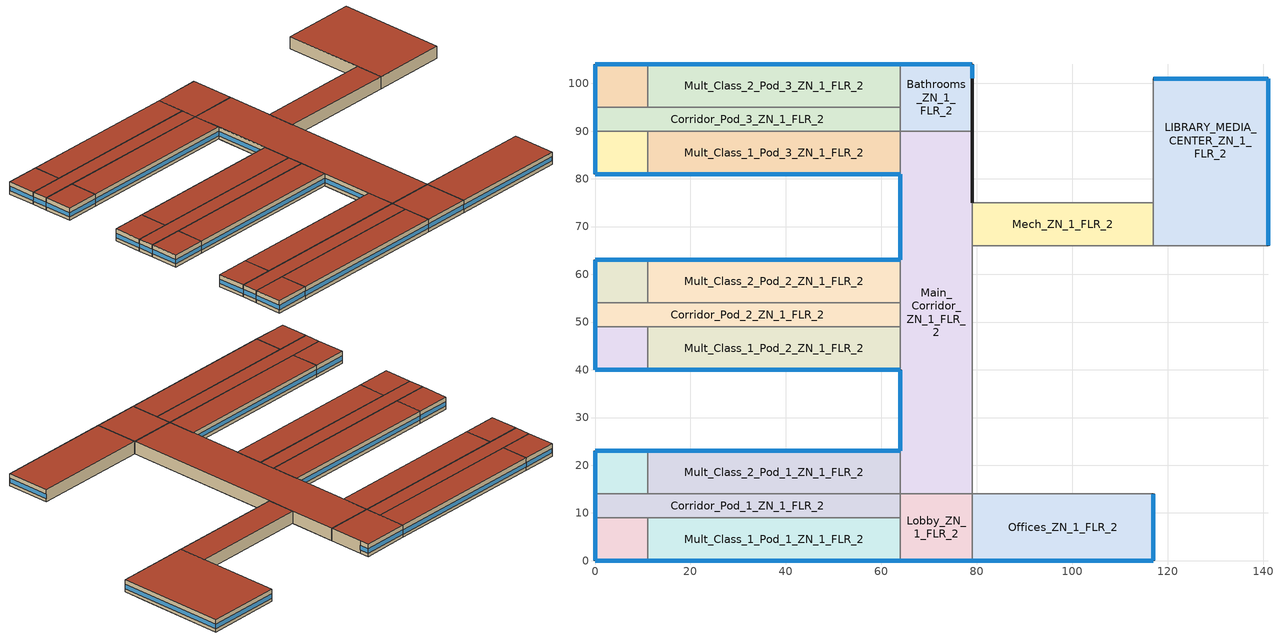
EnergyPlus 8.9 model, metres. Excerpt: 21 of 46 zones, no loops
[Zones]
Bathrooms_ZN_1_FLR_2
 floor to Bathrooms_ZN_1_FLR_1 (INT-FLOOR-TOPSIDE): 64,104 79,104 79,90 64,90 z4
 wall outside (Steel Frame Non-res Ext Wall): 79,90 79,101 79,104 64,104 z4:8
 wall to Main_Corridor_ZN_1_FLR_2 (int-walls): 64,90 79,90 z4:8
 wall to Mult_Class_2_Pod_3_ZN_1_FLR_2 (int-walls): 64,104 64,95 z4:8
 wall to Corridor_Pod_3_ZN_1_FLR_2 (int-walls): 64,95 64,90 z4:8
 window (Window Non-res Fixed): 79,101.05 79,103.95 z5.1:6.55; 78.95,104 64.05,104 z5.1:6.51
 roof outside (IEAD Non-res Roof): 64,90 79,90 79,104 64,104 z8
Corner_Class_1_Pod_1_ZN_1_FLR_2
 floor to Corner_Class_1_Pod_1_ZN_1_FLR_1 (INT-FLOOR-TOPSIDE): 0,9 11,9 11,0 0,0 z4
 wall outside (Steel Frame Non-res Ext Wall): 0,9 0,0 11,0 z4:8
 wall to Mult_Class_1_Pod_1_ZN_1_FLR_2 (int-walls): 11,0 11,9 z4:8
 wall to Corridor_Pod_1_ZN_1_FLR_2 (int-walls): 11,9 0,9 z4:8
 window (Window Non-res Fixed): 0.05,0 10.95,0 z5.1:6.51; 0,8.95 0,0.05 z5.1:6.52
 roof outside (IEAD Non-res Roof): 0,0 11,0 11,9 0,9 z8
Corner_Class_1_Pod_2_ZN_1_FLR_2
 floor to Corner_Class_1_Pod_2_ZN_1_FLR_1 (INT-FLOOR-TOPSIDE): 0,49 11,49 11,40 0,40 z4
 wall outside (Steel Frame Non-res Ext Wall): 0,49 0,40 11,40 z4:8
 wall to Mult_Class_1_Pod_2_ZN_1_FLR_2 (int-walls): 11,40 11,49 z4:8
 wall to Corridor_Pod_2_ZN_1_FLR_2 (int-walls): 11,49 0,49 z4:8
 window (Window Non-res Fixed): 0.05,40 10.95,40 z5.1:6.51; 0,48.95 0,40.05 z5.1:6.52
 roof outside (IEAD Non-res Roof): 0,40 11,40 11,49 0,49 z8
Corner_Class_1_Pod_3_ZN_1_FLR_2
 floor to Corner_Class_1_Pod_3_ZN_1_FLR_1 (INT-FLOOR-TOPSIDE): 0,90 11,90 11,81 0,81 z4
 wall outside (Steel Frame Non-res Ext Wall): 0,90 0,81 11,81 z4:8
 wall to Mult_Class_1_Pod_3_ZN_1_FLR_2 (int-walls): 11,81 11,90 z4:8
 wall to Corridor_Pod_3_ZN_1_FLR_2 (int-walls): 11,90 0,90 z4:8
 window (Window Non-res Fixed): 0.05,81 10.95,81 z5.1:6.51; 0,89.95 0,81.05 z5.1:6.52
 roof outside (IEAD Non-res Roof): 0,81 11,81 11,90 0,90 z8
Corner_Class_2_Pod_1_ZN_1_FLR_2
 floor to Corner_Class_2_Pod_1_ZN_1_FLR_1 (INT-FLOOR-TOPSIDE): 0,23 11,23 11,14 0,14 z4
 wall outside (Steel Frame Non-res Ext Wall): 11,23 0,23 0,14 z4:8
 wall to Corridor_Pod_1_ZN_1_FLR_2 (int-walls): 0,14 11,14 z4:8
 wall to Mult_Class_2_Pod_1_ZN_1_FLR_2 (int-walls): 11,14 11,23 z4:8
 window (Window Non-res Fixed): 10.95,23 0.05,23 z5.1:6.51; 0,22.95 0,14.05 z5.1:6.52
 roof outside (IEAD Non-res Roof): 0,14 11,14 11,23 0,23 z8
Corner_Class_2_Pod_2_ZN_1_FLR_2
 floor to Corner_Class_2_Pod_2_ZN_1_FLR_1 (INT-FLOOR-TOPSIDE): 0,63 11,63 11,54 0,54 z4
 wall outside (Steel Frame Non-res Ext Wall): 11,63 0,63 0,54 z4:8
 wall to Corridor_Pod_2_ZN_1_FLR_2 (int-walls): 0,54 11,54 z4:8
 wall to Mult_Class_2_Pod_2_ZN_1_FLR_2 (int-walls): 11,54 11,63 z4:8
 window (Window Non-res Fixed): 10.95,63 0.05,63 z5.1:6.51; 0,62.95 0,54.05 z5.1:6.52
 roof outside (IEAD Non-res Roof): 0,54 11,54 11,63 0,63 z8
Corner_Class_2_Pod_3_ZN_1_FLR_2
 floor to Corner_Class_2_Pod_3_ZN_1_FLR_1 (INT-FLOOR-TOPSIDE): 0,104 11,104 11,95 0,95 z4
 wall outside (Steel Frame Non-res Ext Wall): 11,104 0,104 0,95 z4:8
 wall to Corridor_Pod_3_ZN_1_FLR_2 (int-walls): 0,95 11,95 z4:8
 wall to Mult_Class_2_Pod_3_ZN_1_FLR_2 (int-walls): 11,95 11,104 z4:8
 window (Window Non-res Fixed): 10.95,104 0.05,104 z5.1:6.51; 0,103.95 0,95.05 z5.1:6.52
 roof outside (IEAD Non-res Roof): 0,95 11,95 11,104 0,104 z8
Corridor_Pod_1_ZN_1_FLR_2
 floor to Corridor_Pod_1_ZN_1_FLR_1 (INT-FLOOR-TOPSIDE): 0,14 64,14 64,9 0,9 z4
 wall outside (Steel Frame Non-res Ext Wall): 0,14 0,9 z4:8
 wall to Mult_Class_1_Pod_1_ZN_1_FLR_2 (int-walls): 11,9 64,9 z4:8
 wall to Lobby_ZN_1_FLR_2 (int-walls): 64,9 64,14 z4:8
 wall to Mult_Class_2_Pod_1_ZN_1_FLR_2 (int-walls): 64,14 11,14 z4:8
 window (Window Non-res Fixed): 0,13.95 0,9.05 z5.1:6.53
 roof outside (IEAD Non-res Roof): 0,9 64,9 64,14 0,14 z8
Corridor_Pod_2_ZN_1_FLR_2
 floor to Corridor_Pod_2_ZN_1_FLR_1 (INT-FLOOR-TOPSIDE): 0,54 64,54 64,49 0,49 z4
 wall outside (Steel Frame Non-res Ext Wall): 0,54 0,49 z4:8
 wall to Mult_Class_1_Pod_2_ZN_1_FLR_2 (int-walls): 11,49 64,49 z4:8
 wall to Main_Corridor_ZN_1_FLR_2 (int-walls): 64,49 64,54 z4:8
 wall to Mult_Class_2_Pod_2_ZN_1_FLR_2 (int-walls): 64,54 11,54 z4:8
 window (Window Non-res Fixed): 0,53.95 0,49.05 z5.1:6.53
 roof outside (IEAD Non-res Roof): 0,49 64,49 64,54 0,54 z8
Corridor_Pod_3_ZN_1_FLR_2
 floor to Corridor_Pod_3_ZN_1_FLR_1 (INT-FLOOR-TOPSIDE): 0,95 64,95 64,90 0,90 z4
 wall outside (Steel Frame Non-res Ext Wall): 0,95 0,90 z4:8
 wall to Mult_Class_1_Pod_3_ZN_1_FLR_2 (int-walls): 11,90 64,90 z4:8
 wall to Mult_Class_2_Pod_3_ZN_1_FLR_2 (int-walls): 64,95 11,95 z4:8
 window (Window Non-res Fixed): 0,94.95 0,90.05 z5.1:6.53
 roof outside (IEAD Non-res Roof): 0,90 64,90 64,95 0,95 z8
LIBRARY_MEDIA_CENTER_ZN_1_FLR_2
 floor to Kitchen_ZN_1_FLR_1 (INT-FLOOR-TOPSIDE): 117,75 141,75 141,66 117,66 z4
 floor to Cafeteria_ZN_1_FLR_1 (INT-FLOOR-TOPSIDE): 117,101 141,101 141,75 117,75 z4
 wall outside (Steel Frame Non-res Ext Wall): 141,66 141,101 117,101 z4:8
 wall to Aux_Gym_ZN_1_FLR_1 (int-walls): 117,66 141,66 z4:8
 wall to Mech_ZN_1_FLR_2 (int-walls): 117,75 117,66 z4:8
 wall to Auditorium_ZN_1_FLR_1 (int-walls): 117,101 117,75 z4:8
 window (Window Non-res Fixed): 141,66.05 141,100.95 z5.1:6.52; 140.95,101 117.05,101 z5.1:6.51
 roof outside (IEAD Non-res Roof): 117,66 141,66 141,101 117,101 z8
Lobby_ZN_1_FLR_2
 floor to Lobby_ZN_1_FLR_1 (INT-FLOOR-TOPSIDE): 64,14 79,14 79,0 64,0 z4
 wall outside (Steel Frame Non-res Ext Wall): 64,0 79,0 z4:8
 wall to Offices_ZN_1_FLR_2 (int-walls): 79,0 79,14 z4:8
 wall to Main_Corridor_ZN_1_FLR_2 (int-walls): 79,14 64,14 z4:8
 wall to Mult_Class_1_Pod_1_ZN_1_FLR_2 (int-walls): 64,9 64,0 z4:8
 window (Window Non-res Fixed): 64.05,0 78.95,0 z5.1:6.51
 roof outside (IEAD Non-res Roof): 64,0 79,0 79,14 64,14 z8
Main_Corridor_ZN_1_FLR_2
 floor to Main_Corridor_ZN_1_FLR_1 (INT-FLOOR-TOPSIDE): 64,90 79,90 79,14 64,14 z4
 wall outside (Steel Frame Non-res Ext Wall): 64,40 64,23 / 79,75 79,90 / 64,81 64,63 z4:8
 wall to Mult_Class_1_Pod_2_ZN_1_FLR_2 (int-walls): 64,49 64,40 z4:8
 wall to Mult_Class_2_Pod_1_ZN_1_FLR_2 (int-walls): 64,23 64,14 z4:8
 wall to Gym_ZN_1_FLR_1 (int-walls): 79,14 79,66 z4:8
 wall to Mech_ZN_1_FLR_2 (int-walls): 79,66 79,75 z4:8
 wall to Mult_Class_1_Pod_3_ZN_1_FLR_2 (int-walls): 64,90 64,81 z4:8
 wall to Mult_Class_2_Pod_2_ZN_1_FLR_2 (int-walls): 64,63 64,54 z4:8
 window (Window Non-res Fixed): 64,39.95 64,23.05 / 64,80.95 64,63.05 z5.1:6.51
 roof outside (IEAD Non-res Roof): 64,14 79,14 79,90 64,90 z8
Mech_ZN_1_FLR_2
 floor to Mech_ZN_1_FLR_1 (INT-FLOOR-TOPSIDE): 79,75 117,75 117,66 79,66 z4
 wall to Gym_ZN_1_FLR_1 (int-walls): 79,66 117,66 z4:8
 wall to Auditorium_ZN_1_FLR_1 (int-walls): 117,75 79,75 z4:8
 roof outside (IEAD Non-res Roof): 79,66 117,66 117,75 79,75 z8
Mult_Class_1_Pod_1_ZN_1_FLR_2
 floor to Mult_Class_1_Pod_1_ZN_1_FLR_1 (INT-FLOOR-TOPSIDE): 11,9 64,9 64,0 11,0 z4
 wall outside (Steel Frame Non-res Ext Wall): 11,0 64,0 z4:8
 window (Window Non-res Fixed): 11.05,0 63.95,0 z5.1:6.5
 roof outside (IEAD Non-res Roof): 11,0 64,0 64,9 11,9 z8
Mult_Class_1_Pod_2_ZN_1_FLR_2
 floor to Mult_Class_1_Pod_2_ZN_1_FLR_1 (INT-FLOOR-TOPSIDE): 11,49 64,49 64,40 11,40 z4
 wall outside (Steel Frame Non-res Ext Wall): 11,40 64,40 z4:8
 window (Window Non-res Fixed): 11.05,40 63.95,40 z5.1:6.5
 roof outside (IEAD Non-res Roof): 11,40 64,40 64,49 11,49 z8
Mult_Class_1_Pod_3_ZN_1_FLR_2
 floor to Mult_Class_1_Pod_3_ZN_1_FLR_1 (INT-FLOOR-TOPSIDE): 11,90 64,90 64,81 11,81 z4
 wall outside (Steel Frame Non-res Ext Wall): 11,81 64,81 z4:8
 window (Window Non-res Fixed): 11.05,81 63.95,81 z5.1:6.5
 roof outside (IEAD Non-res Roof): 11,81 64,81 64,90 11,90 z8
Mult_Class_2_Pod_1_ZN_1_FLR_2
 floor to Mult_Class_2_Pod_1_ZN_1_FLR_1 (INT-FLOOR-TOPSIDE): 11,23 64,23 64,14 11,14 z4
 wall outside (Steel Frame Non-res Ext Wall): 64,23 11,23 z4:8
 window (Window Non-res Fixed): 63.95,23 11.05,23 z5.1:6.5
 roof outside (IEAD Non-res Roof): 11,14 64,14 64,23 11,23 z8
Mult_Class_2_Pod_2_ZN_1_FLR_2
 floor to Mult_Class_2_Pod_2_ZN_1_FLR_1 (INT-FLOOR-TOPSIDE): 11,63 64,63 64,54 11,54 z4
 wall outside (Steel Frame Non-res Ext Wall): 64,63 11,63 z4:8
 window (Window Non-res Fixed): 63.95,63 11.05,63 z5.1:6.5
 roof outside (IEAD Non-res Roof): 11,54 64,54 64,63 11,63 z8
Mult_Class_2_Pod_3_ZN_1_FLR_2
 floor to Mult_Class_2_Pod_3_ZN_1_FLR_1 (INT-FLOOR-TOPSIDE): 11,104 64,104 64,95 11,95 z4
 wall outside (Steel Frame Non-res Ext Wall): 64,104 11,104 z4:8
 window (Window Non-res Fixed): 63.95,104 11.05,104 z5.1:6.5
 roof outside (IEAD Non-res Roof): 11,95 64,95 64,104 11,104 z8
Offices_ZN_1_FLR_2
 floor to Offices_ZN_1_FLR_1 (INT-FLOOR-TOPSIDE): 79,14 117,14 117,0 79,0 z4
 wall outside (Steel Frame Non-res Ext Wall): 79,0 117,0 117,14 z4:8
 wall to Gym_ZN_1_FLR_1 (int-walls): 117,14 79,14 z4:8
 window (Window Non-res Fixed): 79.05,0 116.95,0 z5.1:6.5; 117,0.05 117,13.95 z5.1:6.51
 roof outside (IEAD Non-res Roof): 79,0 117,0 117,14 79,14 z8
[Building]
Ref Bldg Secondary School New2004_v1.3_5.0: North Axis {deg}=0; Terrain=City; Loads Convergence Tolerance Value=0.04; Temperature Convergence Tolerance Value {deltaC}=0.2; Solar Distribution=FullInteriorAndExterior; Maximum Number of Warmup Days=25; Minimum Number of Warmup Days=6
[Site:Location]
USA IL-CHICAGO-OHARE: Latitude {deg}=41.77; Longitude {deg}=-87.75; Time Zone {hr}=-6; Elevation {m}=190
[SizingPeriod:DesignDay] Day of Month=21; Humidity Condition Type=Wetbulb; Barometric Pressure {Pa}=99063; Rain Indicator=No; Snow Indicator=No; Daylight Saving Time Indicator=No; Solar Model Indicator=ASHRAEClearSky
Name | Month | Day Type | Maximum Dry-Bulb Temperature {C} | Daily Dry-Bulb Temperature Range {deltaC} | Wetbulb or DewPoint at Maximum Dry-Bulb {C} | Wind Speed {m/s} | Wind Direction {deg} | Sky Clearness
CHICAGO Ann Htg 99.6% Condns DB | 1 | WinterDesignDay | -20.6 | 0 | -20.6 | 4.9 | 270 | 0
CHICAGO Ann Clg .4% Condns WB=>MDB | 7 | SummerDesignDay | 31.2 | 10.7 | 25.5 | 5.3 | 230 | 1
[Site:WaterMainsTemperature]
Calculation Method=CORRELATION; Annual Average Outdoor Air Temperature {C}=9.69; Maximum Difference In Monthly Average Outdoor Air Temperatures {deltaC}=28.1
[Site:GroundTemperature:BuildingSurface]
19.527, 19.502, 19.536, 19.598, 20.002, 21.64, 22.225, 22.375, 21.449, 20.121, 19.802, 19.633
[Construction]
Steel Frame Non-res Ext Wall: Wood Siding, Steel Frame NonRes Wall Insulation, 1/2IN Gypsum
IEAD Non-res Roof: Roof Membrane, IEAD NonRes Roof Insulation, Metal Decking
int-walls: 1/2IN Gypsum, 1/2IN Gypsum
INT-FLOOR-TOPSIDE: MAT-CC05 4 HW CONCRETE, CP02 CARPET PAD
Window Non-res Fixed: NonRes Fixed Assembly Window
InteriorFurnishings: Std Wood 6inch
[Material] Thermal Absorptance=0.9
Name | Roughness | Thickness {m} | Conductivity {W/m-K} | Density {kg/m3} | Specific Heat {J/kg-K} | Solar Absorptance | Visible Absorptance
Steel Frame NonRes Wall Insulation | MediumRough | 0.0870565 | 0.049 | 265 | 836.8 | 0.7 | 0.7
IEAD NonRes Roof Insulation | MediumRough | 0.127339 | 0.049 | 265 | 836.8 | 0.7 | 0.7
Std Wood 6inch | MediumSmooth | 0.15 | 0.12 | 540 | 1210 | 0.7 | 0.7
Wood Siding | MediumSmooth | 0.01 | 0.11 | 544.62 | 1210 | 0.78 | 0.78
1/2IN Gypsum | Smooth | 0.0127 | 0.16 | 784.9 | 830 | 0.92 | 0.92
Roof Membrane | VeryRough | 0.0095 | 0.16 | 1121.29 | 1460 | 0.7 | 0.7
Metal Decking | MediumSmooth | 0.0015 | 45.006 | 7680 | 418.4 | 0.7 | 0.3
MAT-CC05 4 HW CONCRETE | Rough | 0.1016 | 1.311 | 2240 | 836.8 | 0.7 | 0.7
[WindowMaterial:SimpleGlazingSystem]
NonRes Fixed Assembly Window: U-Factor {W/m2-K}=3.23646; Solar Heat Gain Coefficient=0.39
[Material:NoMass]
CP02 CARPET PAD: Roughness=VeryRough; Thermal Resistance {m2-K/W}=0.2165; Thermal Absorptance=0.9; Solar Absorptance=0.7; Visible Absorptance=0.8
[Zone] Type=1; Multiplier=1; Floor Area {m2}=autocalculate; Part of Total Floor Area=Yes
Bathrooms_ZN_1_FLR_2; Corner_Class_1_Pod_1_ZN_1_FLR_2; Corner_Class_1_Pod_2_ZN_1_FLR_2; Corner_Class_1_Pod_3_ZN_1_FLR_2; Corner_Class_2_Pod_1_ZN_1_FLR_2; Corner_Class_2_Pod_2_ZN_1_FLR_2; Corner_Class_2_Pod_3_ZN_1_FLR_2; Corridor_Pod_1_ZN_1_FLR_2; Corridor_Pod_2_ZN_1_FLR_2; Corridor_Pod_3_ZN_1_FLR_2; LIBRARY_MEDIA_CENTER_ZN_1_FLR_2; Lobby_ZN_1_FLR_2; Main_Corridor_ZN_1_FLR_2; Mech_ZN_1_FLR_2; Mult_Class_1_Pod_1_ZN_1_FLR_2; Mult_Class_1_Pod_2_ZN_1_FLR_2; Mult_Class_1_Pod_3_ZN_1_FLR_2; Mult_Class_2_Pod_1_ZN_1_FLR_2; Mult_Class_2_Pod_2_ZN_1_FLR_2; Mult_Class_2_Pod_3_ZN_1_FLR_2; Offices_ZN_1_FLR_2
[People] Number of People Calculation Method=Area/Person; Fraction Radiant=0.3; Sensible Heat Fraction=AUTOCALCULATE; Activity Level Schedule=ACTIVITY_SCH; Enable ASHRAE 55 Comfort Warnings=No; Mean Radiant Temperature Calculation Type=ZoneAveraged; Work Efficiency Schedule=WORK_EFF_SCH; Clothing Insulation Calculation Method=ClothingInsulationSchedule; Clothing Insulation Schedule=CLOTHING_SCH; Air Velocity Schedule=AIR_VELO_SCH; Thermal Comfort Model 1 Type=FANGER
Name | Zone or ZoneList | Number of People Schedule | Zone Floor Area per Person {m2/person}
Bathrooms_ZN_1_FLR_2 People | Bathrooms_ZN_1_FLR_2 | BLDG_OCC_SCH | 10
Corner_Class_1_Pod_1_ZN_1_FLR_2 People | Corner_Class_1_Pod_1_ZN_1_FLR_2 | BLDG_OCC_SCH | 4
Corner_Class_1_Pod_2_ZN_1_FLR_2 People | Corner_Class_1_Pod_2_ZN_1_FLR_2 | BLDG_OCC_SCH | 4
Corner_Class_1_Pod_3_ZN_1_FLR_2 People | Corner_Class_1_Pod_3_ZN_1_FLR_2 | BLDG_OCC_SCH | 4
Corner_Class_2_Pod_1_ZN_1_FLR_2 People | Corner_Class_2_Pod_1_ZN_1_FLR_2 | BLDG_OCC_SCH | 4
Corner_Class_2_Pod_2_ZN_1_FLR_2 People | Corner_Class_2_Pod_2_ZN_1_FLR_2 | BLDG_OCC_SCH | 4
Corner_Class_2_Pod_3_ZN_1_FLR_2 People | Corner_Class_2_Pod_3_ZN_1_FLR_2 | BLDG_OCC_SCH | 4
Corridor_Pod_1_ZN_1_FLR_2 People | Corridor_Pod_1_ZN_1_FLR_2 | BLDG_OCC_SCH | 10
Corridor_Pod_2_ZN_1_FLR_2 People | Corridor_Pod_2_ZN_1_FLR_2 | BLDG_OCC_SCH | 10
Corridor_Pod_3_ZN_1_FLR_2 People | Corridor_Pod_3_ZN_1_FLR_2 | BLDG_OCC_SCH | 10
LIBRARY_MEDIA_CENTER_ZN_1_FLR_2 People | LIBRARY_MEDIA_CENTER_ZN_1_FLR_2 | BLDG_OCC_SCH | 4.35
Mech_ZN_1_FLR_2 People | Mech_ZN_1_FLR_2 | BLDG_OCC_SCH | 100
Mult_Class_1_Pod_1_ZN_1_FLR_2 People | Mult_Class_1_Pod_1_ZN_1_FLR_2 | BLDG_OCC_SCH | 4
Mult_Class_1_Pod_2_ZN_1_FLR_2 People | Mult_Class_1_Pod_2_ZN_1_FLR_2 | BLDG_OCC_SCH | 4
Mult_Class_1_Pod_3_ZN_1_FLR_2 People | Mult_Class_1_Pod_3_ZN_1_FLR_2 | BLDG_OCC_SCH_Extend | 4
Mult_Class_2_Pod_1_ZN_1_FLR_2 People | Mult_Class_2_Pod_1_ZN_1_FLR_2 | BLDG_OCC_SCH | 4
Mult_Class_2_Pod_2_ZN_1_FLR_2 People | Mult_Class_2_Pod_2_ZN_1_FLR_2 | BLDG_OCC_SCH | 4
Mult_Class_2_Pod_3_ZN_1_FLR_2 People | Mult_Class_2_Pod_3_ZN_1_FLR_2 | BLDG_OCC_SCH_Extend | 4
Offices_ZN_1_FLR_2 People | Offices_ZN_1_FLR_2 | BLDG_OCC_SCH_Offices | 20
[Lights] Schedule=BLDG_LIGHT_SCH; Design Level Calculation Method=Watts/Area; Return Air Fraction=0; Fraction Radiant=0.37; Fraction Visible=0.2; Fraction Replaceable=1; Return Air Fraction Calculated from Plenum Temperature=No
Name | Zone or ZoneList | Watts per Zone Floor Area {W/m2}
Bathrooms_ZN_1_FLR_2_Lights | Bathrooms_ZN_1_FLR_2 | 9.68
Corner_Class_1_Pod_1_ZN_1_FLR_2_Lights | Corner_Class_1_Pod_1_ZN_1_FLR_2 | 15.06
Corner_Class_1_Pod_2_ZN_1_FLR_2_Lights | Corner_Class_1_Pod_2_ZN_1_FLR_2 | 15.06
Corner_Class_1_Pod_3_ZN_1_FLR_2_Lights | Corner_Class_1_Pod_3_ZN_1_FLR_2 | 15.06
Corner_Class_2_Pod_1_ZN_1_FLR_2_Lights | Corner_Class_2_Pod_1_ZN_1_FLR_2 | 15.06
Corner_Class_2_Pod_2_ZN_1_FLR_2_Lights | Corner_Class_2_Pod_2_ZN_1_FLR_2 | 15.06
Corner_Class_2_Pod_3_ZN_1_FLR_2_Lights | Corner_Class_2_Pod_3_ZN_1_FLR_2 | 15.06
Corridor_Pod_1_ZN_1_FLR_2_Lights | Corridor_Pod_1_ZN_1_FLR_2 | 5.38
Corridor_Pod_2_ZN_1_FLR_2_Lights | Corridor_Pod_2_ZN_1_FLR_2 | 5.38
Corridor_Pod_3_ZN_1_FLR_2_Lights | Corridor_Pod_3_ZN_1_FLR_2 | 5.38
LIBRARY_MEDIA_CENTER_ZN_1_FLR_2_Lights | LIBRARY_MEDIA_CENTER_ZN_1_FLR_2 | 13.99
Lobby_ZN_1_FLR_2_Lights | Lobby_ZN_1_FLR_2 | 13.99
Main_Corridor_ZN_1_FLR_2_Lights | Main_Corridor_ZN_1_FLR_2 | 5.38
Mech_ZN_1_FLR_2_Lights | Mech_ZN_1_FLR_2 | 16.14
Mult_Class_1_Pod_1_ZN_1_FLR_2_Lights | Mult_Class_1_Pod_1_ZN_1_FLR_2 | 15.06
Mult_Class_1_Pod_2_ZN_1_FLR_2_Lights | Mult_Class_1_Pod_2_ZN_1_FLR_2 | 15.06
Mult_Class_1_Pod_3_ZN_1_FLR_2_Lights | Mult_Class_1_Pod_3_ZN_1_FLR_2 | 15.06
Mult_Class_2_Pod_1_ZN_1_FLR_2_Lights | Mult_Class_2_Pod_1_ZN_1_FLR_2 | 15.06
Mult_Class_2_Pod_2_ZN_1_FLR_2_Lights | Mult_Class_2_Pod_2_ZN_1_FLR_2 | 15.06
Mult_Class_2_Pod_3_ZN_1_FLR_2_Lights | Mult_Class_2_Pod_3_ZN_1_FLR_2 | 15.06
Offices_ZN_1_FLR_2_Lights | Offices_ZN_1_FLR_2 | 11.84
[ElectricEquipment] Schedule=BLDG_EQUIP_SCH; Design Level Calculation Method=Watts/Area; Fraction Latent=0; Fraction Radiant=0.5; Fraction Lost=0
Name | Zone or ZoneList | Watts per Zone Floor Area {W/m2}
Bathrooms_ZN_1_FLR_2_PlugMisc_Equip | Bathrooms_ZN_1_FLR_2 | 4
Corner_Class_1_Pod_1_ZN_1_FLR_2_PlugMisc_Equip | Corner_Class_1_Pod_1_ZN_1_FLR_2 | 10
Corner_Class_1_Pod_2_ZN_1_FLR_2_PlugMisc_Equip | Corner_Class_1_Pod_2_ZN_1_FLR_2 | 10
Corner_Class_1_Pod_3_ZN_1_FLR_2_PlugMisc_Equip | Corner_Class_1_Pod_3_ZN_1_FLR_2 | 10
Corner_Class_2_Pod_1_ZN_1_FLR_2_PlugMisc_Equip | Corner_Class_2_Pod_1_ZN_1_FLR_2 | 10
Corner_Class_2_Pod_2_ZN_1_FLR_2_PlugMisc_Equip | Corner_Class_2_Pod_2_ZN_1_FLR_2 | 10
Corner_Class_2_Pod_3_ZN_1_FLR_2_PlugMisc_Equip | Corner_Class_2_Pod_3_ZN_1_FLR_2 | 10
Corridor_Pod_1_ZN_1_FLR_2_PlugMisc_Equip | Corridor_Pod_1_ZN_1_FLR_2 | 4
Corridor_Pod_2_ZN_1_FLR_2_PlugMisc_Equip | Corridor_Pod_2_ZN_1_FLR_2 | 4
Corridor_Pod_3_ZN_1_FLR_2_PlugMisc_Equip | Corridor_Pod_3_ZN_1_FLR_2 | 4
LIBRARY_MEDIA_CENTER_ZN_1_FLR_2_PlugMisc_Equip | LIBRARY_MEDIA_CENTER_ZN_1_FLR_2 | 10
Lobby_ZN_1_FLR_2_PlugMisc_Equip | Lobby_ZN_1_FLR_2 | 4
Main_Corridor_ZN_1_FLR_2_PlugMisc_Equip | Main_Corridor_ZN_1_FLR_2 | 4
Mech_ZN_1_FLR_2_PlugMisc_Equip | Mech_ZN_1_FLR_2 | 4
Mult_Class_1_Pod_1_ZN_1_FLR_2_PlugMisc_Equip | Mult_Class_1_Pod_1_ZN_1_FLR_2 | 10
Mult_Class_1_Pod_2_ZN_1_FLR_2_PlugMisc_Equip | Mult_Class_1_Pod_2_ZN_1_FLR_2 | 10
Mult_Class_1_Pod_3_ZN_1_FLR_2_PlugMisc_Equip | Mult_Class_1_Pod_3_ZN_1_FLR_2 | 10
Mult_Class_2_Pod_1_ZN_1_FLR_2_PlugMisc_Equip | Mult_Class_2_Pod_1_ZN_1_FLR_2 | 10
Mult_Class_2_Pod_2_ZN_1_FLR_2_PlugMisc_Equip | Mult_Class_2_Pod_2_ZN_1_FLR_2 | 10
Mult_Class_2_Pod_3_ZN_1_FLR_2_PlugMisc_Equip | Mult_Class_2_Pod_3_ZN_1_FLR_2 | 10
Offices_ZN_1_FLR_2_PlugMisc_Equip | Offices_ZN_1_FLR_2 | 10.8
[Exterior:Lights]
Exterior Facade Lighting: Schedule=ALWAYS_ON; Design Level {W}=17927; Control Option=AstronomicalClock
[ZoneInfiltration:DesignFlowRate] Schedule=INFIL_SCH; Design Flow Rate Calculation Method=Flow/ExteriorWallArea; Flow per Exterior Surface Area {m3/s-m2}=0.000302; Constant Term Coefficient=1; Temperature Term Coefficient=0; Velocity Term Coefficient=0; Velocity Squared Term Coefficient=0
Name | Zone or ZoneList
Bathrooms_ZN_1_FLR_2_Infiltration | Bathrooms_ZN_1_FLR_2
Corner_Class_1_Pod_1_ZN_1_FLR_2_Infiltration | Corner_Class_1_Pod_1_ZN_1_FLR_2
Corner_Class_1_Pod_2_ZN_1_FLR_2_Infiltration | Corner_Class_1_Pod_2_ZN_1_FLR_2
Corner_Class_1_Pod_3_ZN_1_FLR_2_Infiltration | Corner_Class_1_Pod_3_ZN_1_FLR_2
Corner_Class_2_Pod_1_ZN_1_FLR_2_Infiltration | Corner_Class_2_Pod_1_ZN_1_FLR_2
Corner_Class_2_Pod_2_ZN_1_FLR_2_Infiltration | Corner_Class_2_Pod_2_ZN_1_FLR_2
Corner_Class_2_Pod_3_ZN_1_FLR_2_Infiltration | Corner_Class_2_Pod_3_ZN_1_FLR_2
Corridor_Pod_1_ZN_1_FLR_2_Infiltration | Corridor_Pod_1_ZN_1_FLR_2
Corridor_Pod_2_ZN_1_FLR_2_Infiltration | Corridor_Pod_2_ZN_1_FLR_2
Corridor_Pod_3_ZN_1_FLR_2_Infiltration | Corridor_Pod_3_ZN_1_FLR_2
LIBRARY_MEDIA_CENTER_ZN_1_FLR_2_Infiltration | LIBRARY_MEDIA_CENTER_ZN_1_FLR_2
Lobby_ZN_1_FLR_2_Infiltration | Lobby_ZN_1_FLR_2
Main_Corridor_ZN_1_FLR_2_Infiltration | Main_Corridor_ZN_1_FLR_2
Mult_Class_1_Pod_1_ZN_1_FLR_2_Infiltration | Mult_Class_1_Pod_1_ZN_1_FLR_2
Mult_Class_1_Pod_2_ZN_1_FLR_2_Infiltration | Mult_Class_1_Pod_2_ZN_1_FLR_2
Mult_Class_1_Pod_3_ZN_1_FLR_2_Infiltration | Mult_Class_1_Pod_3_ZN_1_FLR_2
Mult_Class_2_Pod_1_ZN_1_FLR_2_Infiltration | Mult_Class_2_Pod_1_ZN_1_FLR_2
Mult_Class_2_Pod_2_ZN_1_FLR_2_Infiltration | Mult_Class_2_Pod_2_ZN_1_FLR_2
Mult_Class_2_Pod_3_ZN_1_FLR_2_Infiltration | Mult_Class_2_Pod_3_ZN_1_FLR_2
Offices_ZN_1_FLR_2_Infiltration | Offices_ZN_1_FLR_2
[InternalMass] Construction=InteriorFurnishings
Name | Zone | Surface Area {m2}
Bathrooms_ZN_1_FLR_2 Internal Mass | Bathrooms_ZN_1_FLR_2 | 420
Corner_Class_1_Pod_1_ZN_1_FLR_2 Internal Mass | Corner_Class_1_Pod_1_ZN_1_FLR_2 | 198
Corner_Class_1_Pod_2_ZN_1_FLR_2 Internal Mass | Corner_Class_1_Pod_2_ZN_1_FLR_2 | 198
Corner_Class_1_Pod_3_ZN_1_FLR_2 Internal Mass | Corner_Class_1_Pod_3_ZN_1_FLR_2 | 198
Corner_Class_2_Pod_1_ZN_1_FLR_2 Internal Mass | Corner_Class_2_Pod_1_ZN_1_FLR_2 | 198
Corner_Class_2_Pod_2_ZN_1_FLR_2 Internal Mass | Corner_Class_2_Pod_2_ZN_1_FLR_2 | 198
Corner_Class_2_Pod_3_ZN_1_FLR_2 Internal Mass | Corner_Class_2_Pod_3_ZN_1_FLR_2 | 198
Corridor_Pod_1_ZN_1_FLR_2 Internal Mass | Corridor_Pod_1_ZN_1_FLR_2 | 640
Corridor_Pod_2_ZN_1_FLR_2 Internal Mass | Corridor_Pod_2_ZN_1_FLR_2 | 640
Corridor_Pod_3_ZN_1_FLR_2 Internal Mass | Corridor_Pod_3_ZN_1_FLR_2 | 640
LIBRARY_MEDIA_CENTER_ZN_1_FLR_2 Internal Mass | LIBRARY_MEDIA_CENTER_ZN_1_FLR_2 | 1680
Lobby_ZN_1_FLR_2 Internal Mass | Lobby_ZN_1_FLR_2 | 420
Main_Corridor_ZN_1_FLR_2 Internal Mass | Main_Corridor_ZN_1_FLR_2 | 2280
Mech_ZN_1_FLR_2 Internal Mass | Mech_ZN_1_FLR_2 | 684
Mult_Class_1_Pod_1_ZN_1_FLR_2 Internal Mass | Mult_Class_1_Pod_1_ZN_1_FLR_2 | 954
Mult_Class_1_Pod_2_ZN_1_FLR_2 Internal Mass | Mult_Class_1_Pod_2_ZN_1_FLR_2 | 954
Mult_Class_1_Pod_3_ZN_1_FLR_2 Internal Mass | Mult_Class_1_Pod_3_ZN_1_FLR_2 | 954
Mult_Class_2_Pod_1_ZN_1_FLR_2 Internal Mass | Mult_Class_2_Pod_1_ZN_1_FLR_2 | 954
Mult_Class_2_Pod_2_ZN_1_FLR_2 Internal Mass | Mult_Class_2_Pod_2_ZN_1_FLR_2 | 954
Mult_Class_2_Pod_3_ZN_1_FLR_2 Internal Mass | Mult_Class_2_Pod_3_ZN_1_FLR_2 | 954
Offices_ZN_1_FLR_2 Internal Mass | Offices_ZN_1_FLR_2 | 1064
[AvailabilityManager:NightCycle] Applicability Schedule=ALWAYS_ON; Fan Schedule=HVACOperationSchd; Control Type=CycleOnAny; Thermostat Tolerance {deltaC}=1; Cycling Run Time Control Type=FixedRunTime; Cycling Run Time {s}=1800
PSZ-AC_1:5 Availability Manager; PSZ-AC_2:6 Availability Manager; PSZ-AC_3:7 Availability Manager; PSZ-AC_4:8 Availability Manager; PSZ-AC_5:9 Availability Manager; VAV_OTHER Availability Manager; VAV_POD_1 Availability Manager; VAV_POD_2 Availability Manager; VAV_POD_3 Availability Manager
[UtilityCost:Tariff]
Name | Output Meter | Conversion Factor Choice | Demand Window Length | Monthly Charge or Variable | Group
PSI_LLF_LowLoadFactorService | Electricity:Facility | kWh | HalfHour | 15 | Comm Elect
PSI_CS_CommercialElectricService | Electricity:Facility | kWh |  | 9.4 | Comm Elect
IN_EIAMonthlyRateGas | Gas:Facility | MCF |  | 0 | Comm Gas
[UtilityCost:Charge:Block] Source Variable=totalEnergy; Season=Annual; Category Variable=EnergyCharges
Name | Utility Cost Charge Block | Tariff | Block Size 1 Value or Variable | Block 1 Cost per Unit Value or Variable | Block Size 2 Value or Variable | Block 2 Cost per Unit Value or Variable | Block Size 3 Value or Variable | Block 3 Cost per Unit Value or Variable | Block Size 4 Value or Variable | Block 4 Cost per Unit Value or Variable | Block Size Multiplier Value or Variable
 | AnnualEnergyCharge | PSI_LLF_LowLoadFactorService | 300 | 0.108222 | 700 | 0.087021 | 1500 | 0.07842 | remaining | 0.05832
 | AnnualDemandBaseCharge | PSI_LLF_LowLoadFactorService | 190 | 0 | 110 | 0.051773 | remaining | 0.046965 |  |  | TotalDemand
 | AnnualEnergyCharge | PSI_CS_CommercialElectricService | 300 | 0.082409 | 700 | 0.072873 | 1500 | 0.061696 | remaining | 0.041179
[UtilityCost:Charge:Simple] Season=Annual
Name | Utility Cost Charge Simple | Tariff | Source Variable | Category Variable | Cost per Unit Value or Variable
 | FuelCostAdjustEnergyCharge | PSI_LLF_LowLoadFactorService | totalEnergy | EnergyCharges | 0.002028
 | QualPollutionControlAdjustEnergyCharge | PSI_LLF_LowLoadFactorService | totalEnergy | EnergyCharges | 0.000536
 | SoxNoxRiderAdjustEnergyCharge | PSI_LLF_LowLoadFactorService | totalEnergy | EnergyCharges | 0.001127
 | DSMRiderAdjustEnergyCharge | PSI_LLF_LowLoadFactorService | totalEnergy | EnergyCharges | -0.00037
 | PurchPowerTrackerAdjustEnergyCharge | PSI_LLF_LowLoadFactorService | totalEnergy | EnergyCharges | -3.1e-05
 | MidwestISOAdjustEnergyCharge | PSI_LLF_LowLoadFactorService | totalEnergy | EnergyCharges | -0.000216
 | CleanCoalRiderEnergyCharge | PSI_LLF_LowLoadFactorService | totalEnergy | EnergyCharges | 0.000833
 | TaxofeightPercent | PSI_LLF_LowLoadFactorService | SubTotal | Taxes | 0.08
 | FuelCostAdjustEnergyCharge | PSI_CS_CommercialElectricService | totalEnergy | EnergyCharges | 0.002028
 | QualPollutionControlAdjustEnergyCharge | PSI_CS_CommercialElectricService | totalEnergy | EnergyCharges | 0.000536
 | SoxNoxRiderAdjustEnergyCharge | PSI_CS_CommercialElectricService | totalEnergy | EnergyCharges | 0.001127
 | DSMRiderAdjustEnergyCharge | PSI_CS_CommercialElectricService | totalEnergy | EnergyCharges | 0.000021
 | PurchPowerTrackerAdjustEnergyCharge | PSI_CS_CommercialElectricService | totalEnergy | EnergyCharges | 0.000034
 | MidwestISOAdjustEnergyCharge | PSI_CS_CommercialElectricService | totalEnergy | EnergyCharges | -0.000203
 | CleanCoalRiderEnergyCharge | PSI_CS_CommercialElectricService | totalEnergy | EnergyCharges | 0.000807
 | TaxofeightPercent | PSI_CS_CommercialElectricService | SubTotal | Taxes | 0.08
 | MonthlyRateGasCharge | IN_EIAMonthlyRateGas | totalEnergy | EnergyCharges | IN_MonthlyGasRates
 | TaxofEightPercent | IN_EIAMonthlyRateGas | SubTotal | Taxes | 0.08
[UtilityCost:Qualify] Variable=TotalDemand; Threshold Value or Variable=75; Season=Annual; Threshold Test=Count
Name | Utility Cost Qualify | Tariff | Qualify Type | Number of Months
 | MinDemand75kw | PSI_LLF_LowLoadFactorService | Minimum | 12
 | MaxDemand75kw | PSI_CS_CommercialElectricService | Maximum | 1
[UtilityCost:Variable]
IN_MonthlyGasRates: Tariff=IN_EIAMonthlyRateGas; Variable Type=Currency; January Value=8.22; February Value=7.51; March Value=8.97; April Value=9.01; May Value=9.16; June Value=10.44; July Value=10.32; August Value=10.13; September Value=9.2; October Value=8.18; November Value=7.83; December Value=7.63
[Schedule:Compact]
ALWAYS_ON: Through: 12/31, For: AllDays, Until: 24:00, 1
BLDG_EQUIP_SCH: Through: 6/30, For: Weekdays SummerDesignDay, Until: 08:00, 0.35, Until: 17:00, 0.95, Until: 24:00, 0.35, For: AllOtherDays, Until: 24:00, 0.35, Through: 9/1, For: Weekdays SummerDesignDay, Until: 08:00, 0.25, Until: 17:00, 0.5, Until: 24:00, 0.25, For: AllOtherDays, Until: 24:00, 0.25, Through: 12/31, For: Weekdays SummerDesignDay, Until: 08:00, 0.35, Until: 17:00, 0.95, Until: 24:00, 0.35, For: AllOtherDays, Until: 24:00, 0.35
BLDG_LIGHT_SCH: Through: 6/30, For: Weekdays SummerDesignDay, Until: 07:00, 0.1773, Until: 21:00, 0.9, Until: 24:00, 0.1773, For: AllOtherDays, Until: 24:00, 0.1773, Through: 9/1, For: Weekdays SummerDesignDay, Until: 08:00, 0.1773, Until: 20:00, 0.5, Until: 24:00, 0.1773, For: AllOtherDays, Until: 24:00, 0.1773, Through: 12/31, For: Weekdays SummerDesignDay, Until: 07:00, 0.1773, Until: 21:00, 0.9, Until: 24:00, 0.1773, For: AllOtherDays, Until: 24:00, 0.1773
BLDG_OCC_SCH: Through: 6/30, For: Weekdays SummerDesignDay, Until: 08:00, 0, Until: 16:00, 0.7, Until: 21:00, 0.15, Until: 24:00, 0, For: AllOtherDays, Until: 24:00, 0, Through: 9/1, For: Weekdays SummerDesignDay, Until: 08:00, 0, Until: 21:00, 0.15, Until: 24:00, 0, For: AllOtherDays, Until: 24:00, 0, Through: 12/31, For: Weekdays SummerDesignDay, Until: 08:00, 0, Until: 16:00, 0.7, Until: 21:00, 0.15, Until: 24:00, 0, For: AllOtherDays, Until: 24:00, 0
BLDG_OCC_SCH_Extend: Through: 6/30, For: Weekdays SummerDesignDay, Until: 08:00, 0, Until: 16:00, 0.7, Until: 21:00, 0.7, Until: 24:00, 0, For: AllOtherDays, Until: 24:00, 0, Through: 9/1, For: Weekdays SummerDesignDay, Until: 08:00, 0, Until: 17:00, 0.5, Until: 21:00, 0.5, Until: 24:00, 0, For: AllOtherDays, Until: 24:00, 0, Through: 12/31, For: Weekdays SummerDesignDay, Until: 08:00, 0, Until: 17:00, 0.7, Until: 21:00, 0.7, Until: 24:00, 0, For: AllOtherDays, Until: 24:00, 0
BLDG_OCC_SCH_Offices: Through: 6/30, For: Weekdays SummerDesignDay, Until: 08:00, 0, Until: 17:00, 0.95, Until: 21:00, 0.15, Until: 24:00, 0, For: AllOtherDays, Until: 24:00, 0, Through: 9/1, For: Weekdays SummerDesignDay, Until: 08:00, 0, Until: 17:00, 0.5, Until: 24:00, 0, For: AllOtherDays, Until: 24:00, 0, Through: 12/31, For: Weekdays SummerDesignDay, Until: 08:00, 0, Until: 17:00, 0.95, Until: 21:00, 0.15, Until: 24:00, 0, For: AllOtherDays, Until: 24:00, 0
INFIL_SCH: Through: 12/31, For: AllDays, Until: 07:00, 1, Until: 21:00, 0.5, Until: 24:00, 1
ACTIVITY_SCH: Through: 12/31, For: AllDays, Until: 24:00, 120
AIR_VELO_SCH: Through: 12/31, For: AllDays, Until: 24:00, 0.2
CLOTHING_SCH: Through: 04/30, For: AllDays, Until: 24:00, 1.1, Through: 09/30, For: AllDays, Until: 24:00, 0.6, Through: 12/31, For: AllDays, Until: 24:00, 1.1
WORK_EFF_SCH: Through: 12/31, For: AllDays, Until: 24:00, 0
HVACOperationSchd: Through: 12/31, For: Weekdays SummerDesignDay, Until: 06:00, 0, Until: 21:00, 1, Until: 24:00, 0, For: AllOtherDays, Until: 24:00, 0
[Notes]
RefBldgSecondarySchoolNew2004_Chicago.idf
This example file is based on Version 1.3_5.0 and was transitioned to Version 6.0 using the transition utility
DOE Commercial Reference Building
Secondary School, new construction 90.1-2004
EnergyPlus Version 6.0
ASHRAE Standards 90.1-2004 and 62-1999
Description:  Two story, secondary school, 46 zones
Classrooms, auditorium, gymnasium, auxiliary gymnasium, cafeteria, kitchen
Original model developed for the K-12 Advanced Energy Design Guide
Form:         Area = 19,592 m2 (210,887 ft2); Number of Stories = 2; Shape = "E",
Main corridor with three wings for class rooms
Envelope:     Envelope thermal properties vary with climate according to ASHRAE Standard 90.1-2004.
Opaque constructions: steel frame walls; built-up flat roof (insulation above deck); slab-on-grade floor
Windows: window-to-wall ratio = 32.7%,
Skylights: 4% roof area in gymnasium and auxilary gymnasium
Infiltration = 0.4 cfm/ft2 above grade wall area at 0.3 in wc (75 Pa) adjusted to 0.016 in wc (4 Pa).
25% of full value when ventilation system on.
HVAC:         Air-cooled chiller, boiler, MZ-VAV with reheat in most of the building;
PSZ-AC and gas furnace in gymnasium, auditorium, kitchen, and cafeteria
Economizers per 90.1-2004
Chiller part load curve corrected from original
Exhaust:      Restroom exhaust = 600 L/s total (1,271 cfm); Kitchen exhaust 1,888 L/s (4,000 cfm), 86% make-up air from cafeteria
Kitchen exhaust fan modeled as an external load to avoid getting double the make-up air
Refrigeration: Walk-in cooler and walk-in freezer
Elevators:    2 @ 20 HP each, 91% motor efficiency
Int. gains:   W/m2 (W/ft2)       lights            elec plug         gas plug
Detached Shading:               None
Daylight:                       None
Natural Ventilation:            None
Zonal Equipment:                None
Air Primary Loops:              VAV with hot water reheat; PSZ-AC with gas furnace
Plant Loops:                    SHWSys1, HeatSys1, CoolSys1
System Equipment Autosize:      Yes
Purchased Cooling:              None
Purchased Heating:              None
Coils:                          Coil:Cooling:DX:SingleSpeed; Coil:Heating:Fuel;
Coil:Cooling:Water; Coil:Heating:Water
Pumps:                          Yes
Boilers:                        Boiler:HotWater (gas-fired)
Chillers:                       Chiller:Electric:EIR (air-cooled)
Reference citation for the Commercial Reference Buildings:
Deru, M.; Field, K.; Studer, D.; Benne, K.; Griffith, B.; Torcellini, P;
Halverson, M.; Winiarski, D.; Liu, B.; Rosenberg, M.; Huang, J.;
Yazdanian, M.; Crawley, D. (2010).
U.S. Department of Energy Commercial Reference Building Models of the National Building Stock.
Washington, DC: U.S. Department of Energy, Energy Efficiency and
Renewable Energy, Office of Building Technologies.
***GENERAL SIMULATION PARAMETERS***
Number of Zones: 46
***HOLIDAYS & DAYLIGHT SAVINGS***
